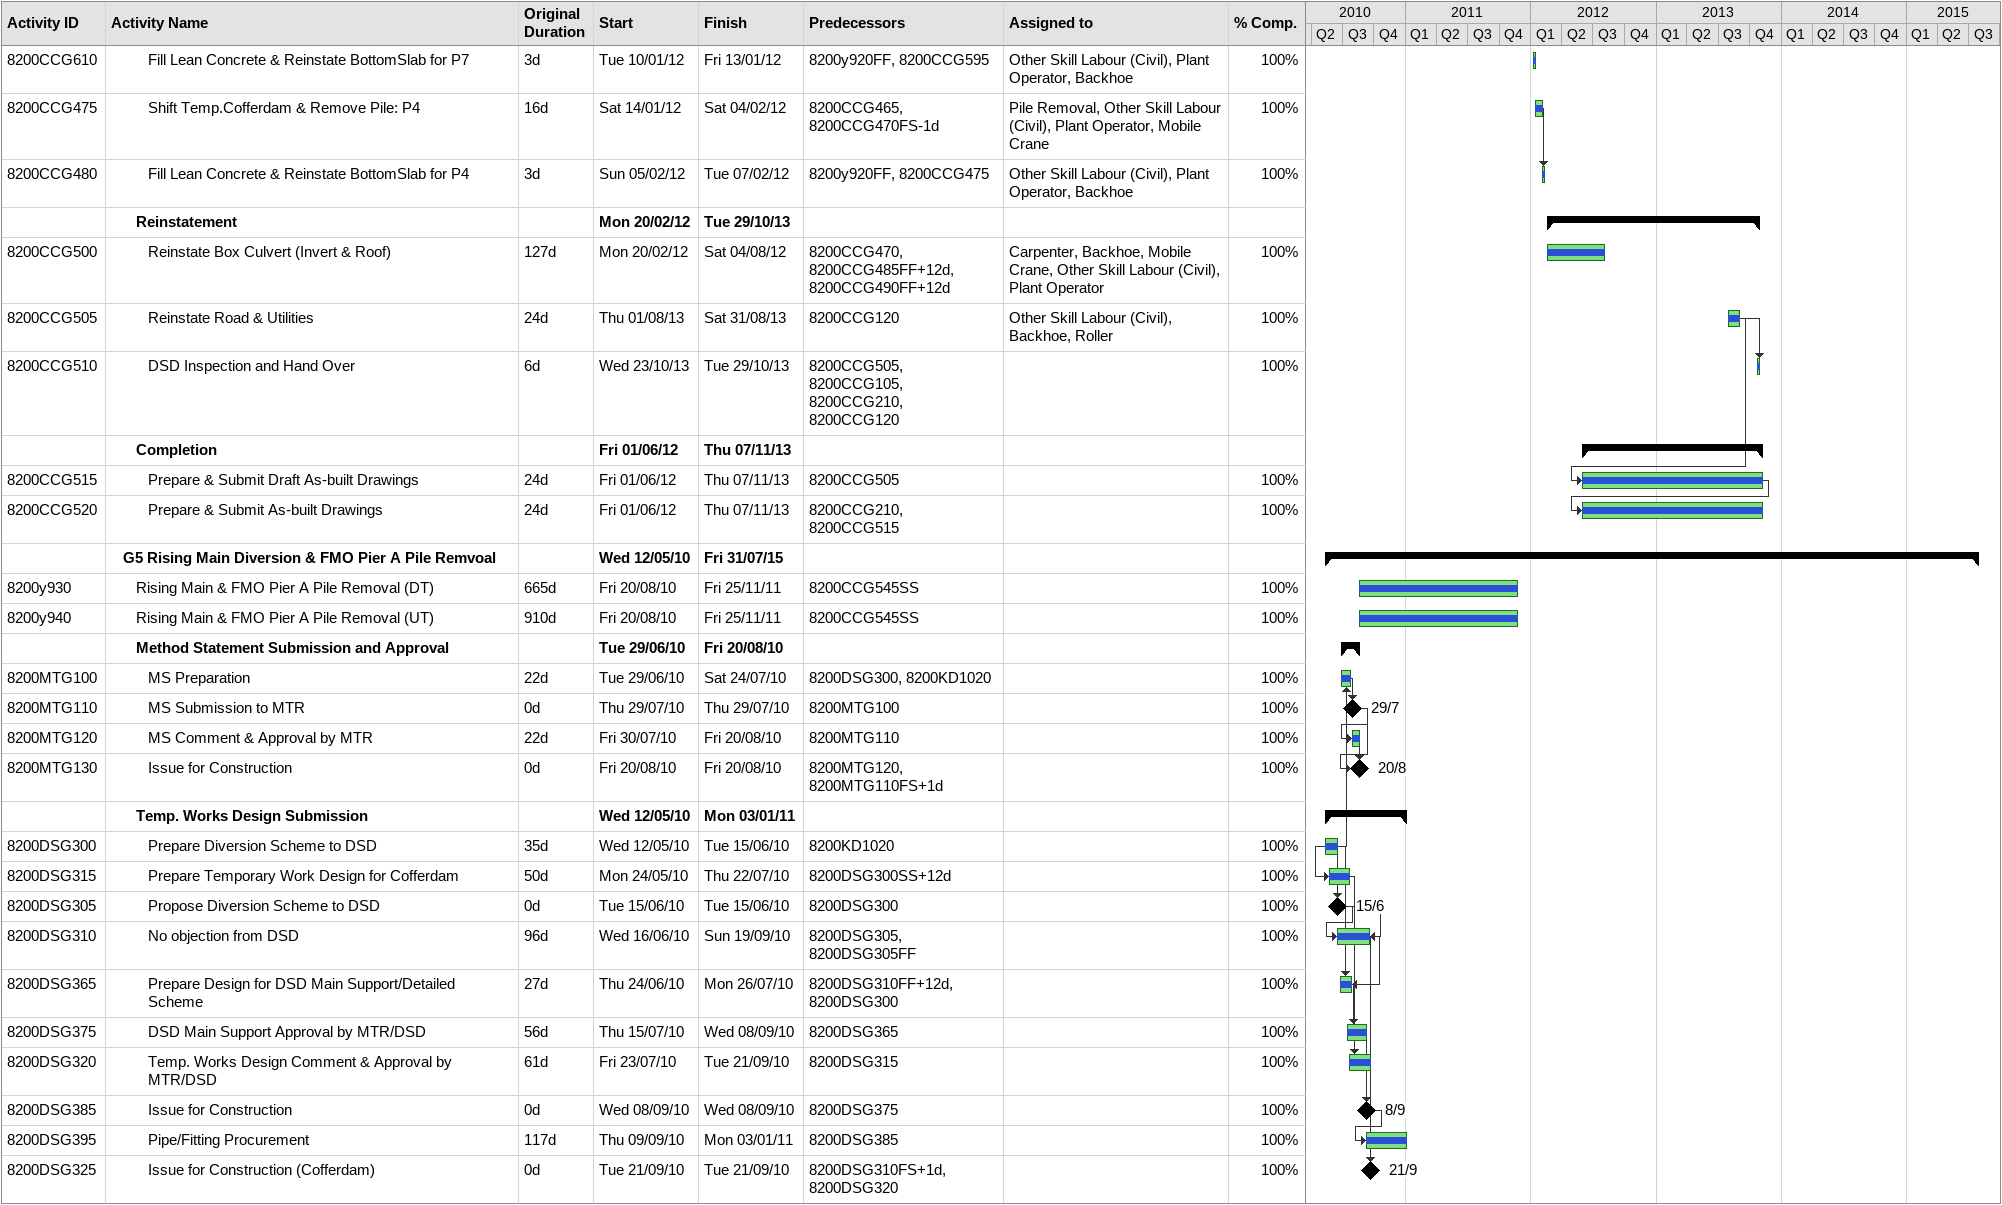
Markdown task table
| ID | Level | Task | Original duration | Start | Finish | Predecessors | Resources | % complete |
|---|---|---|---|---|---|---|---|---|
| 8200CCG610 | 4 | Fill Lean Concrete & Reinstate BottomSlab for P7 | 3d | 2012-01-10 | 2012-01-13 | 8200y920FF, 8200CCG595 | Other Skill Labour (Civil), Plant Operator, Backhoe | 100 |
| 8200CCG475 | 4 | Shift Temp.Cofferdam & Remove Pile: P4 | 16d | 2012-01-14 | 2012-02-04 | 8200CCG465, 8200CCG470FS-1d | Pile Removal, Other Skill Labour (Civil), Plant Operator, Mobile Crane | 100 |
| 8200CCG480 | 4 | Fill Lean Concrete & Reinstate BottomSlab for P4 | 3d | 2012-02-05 | 2012-02-07 | 8200y920FF, 8200CCG475 | Other Skill Labour (Civil), Plant Operator, Backhoe | 100 |
|  | 3 | **Reinstatement** |  | 2012-02-20 | 2013-10-29 |  |  |  |
| 8200CCG500 | 4 | Reinstate Box Culvert (Invert & Roof) | 127d | 2012-02-20 | 2012-08-04 | 8200CCG470, 8200CCG485FF+12d, 8200CCG490FF+12d | Carpenter, Backhoe, Mobile Crane, Other Skill Labour (Civil), Plant Operator | 100 |
| 8200CCG505 | 4 | Reinstate Road & Utilities | 24d | 2013-08-01 | 2013-08-31 | 8200CCG120 | Other Skill Labour (Civil), Backhoe, Roller | 100 |
| 8200CCG510 | 4 | DSD Inspection and Hand Over | 6d | 2013-10-23 | 2013-10-29 | 8200CCG505, 8200CCG105, 8200CCG210, 8200CCG120 |  | 100 |
|  | 3 | **Completion** |  | 2012-06-01 | 2013-11-07 |  |  |  |
| 8200CCG515 | 4 | Prepare & Submit Draft As-built Drawings | 24d | 2012-06-01 | 2013-11-07 | 8200CCG505 |  | 100 |
| 8200CCG520 | 4 | Prepare & Submit As-built Drawings | 24d | 2012-06-01 | 2013-11-07 | 8200CCG210, 8200CCG515 |  | 100 |
|  | 2 | **G5 Rising Main Diversion & FMO Pier A Pile Remvoal** |  | 2010-05-12 | 2015-07-31 |  |  |  |
| 8200y930 | 3 | Rising Main & FMO Pier A Pile Removal (DT) | 665d | 2010-08-20 | 2011-11-25 | 8200CCG545SS |  | 100 |
| 8200y940 | 3 | Rising Main & FMO Pier A Pile Removal (UT) | 910d | 2010-08-20 | 2011-11-25 | 8200CCG545SS |  | 100 |
|  | 3 | **Method Statement Submission and Approval** |  | 2010-06-29 | 2010-08-20 |  |  |  |
| 8200MTG100 | 4 | MS Preparation | 22d | 2010-06-29 | 2010-07-24 | 8200DSG300, 8200KD1020 |  | 100 |
| 8200MTG110 | 4 | MS Submission to MTR | 0d | 2010-07-29 | 2010-07-29 | 8200MTG100 |  | 100 |
| 8200MTG120 | 4 | MS Comment & Approval by MTR | 22d | 2010-07-30 | 2010-08-20 | 8200MTG110 |  | 100 |
| 8200MTG130 | 4 | Issue for Construction | 0d | 2010-08-20 | 2010-08-20 | 8200MTG120, 8200MTG110FS+1d |  | 100 |
|  | 3 | **Temp. Works Design Submission** |  | 2010-05-12 | 2011-01-03 |  |  |  |
| 8200DSG300 | 4 | Prepare Diversion Scheme to DSD | 35d | 2010-05-12 | 2010-06-15 | 8200KD1020 |  | 100 |
| 8200DSG315 | 4 | Prepare Temporary Work Design for Cofferdam | 50d | 2010-05-24 | 2010-07-22 | 8200DSG300SS+12d |  | 100 |
| 8200DSG305 | 4 | Propose Diversion Scheme to DSD | 0d | 2010-06-15 | 2010-06-15 | 8200DSG300 |  | 100 |
| 8200DSG310 | 4 | No objection from DSD | 96d | 2010-06-16 | 2010-09-19 | 8200DSG305, 8200DSG305FF |  | 100 |
| 8200DSG365 | 4 | Prepare Design for DSD Main Support/Detailed Scheme | 27d | 2010-06-24 | 2010-07-26 | 8200DSG310FF+12d, 8200DSG300 |  | 100 |
| 8200DSG375 | 4 | DSD Main Support Approval by MTR/DSD | 56d | 2010-07-15 | 2010-09-08 | 8200DSG365 |  | 100 |
| 8200DSG320 | 4 | Temp. Works Design Comment & Approval by MTR/DSD | 61d | 2010-07-23 | 2010-09-21 | 8200DSG315 |  | 100 |
| 8200DSG385 | 4 | Issue for Construction | 0d | 2010-09-08 | 2010-09-08 | 8200DSG375 |  | 100 |
| 8200DSG395 | 4 | Pipe/Fitting Procurement | 117d | 2010-09-09 | 2011-01-03 | 8200DSG385 |  | 100 |
| 8200DSG325 | 4 | Issue for Construction (Cofferdam) | 0d | 2010-09-21 | 2010-09-21 | 8200DSG310FS+1d, 8200DSG320 |  | 100 |
